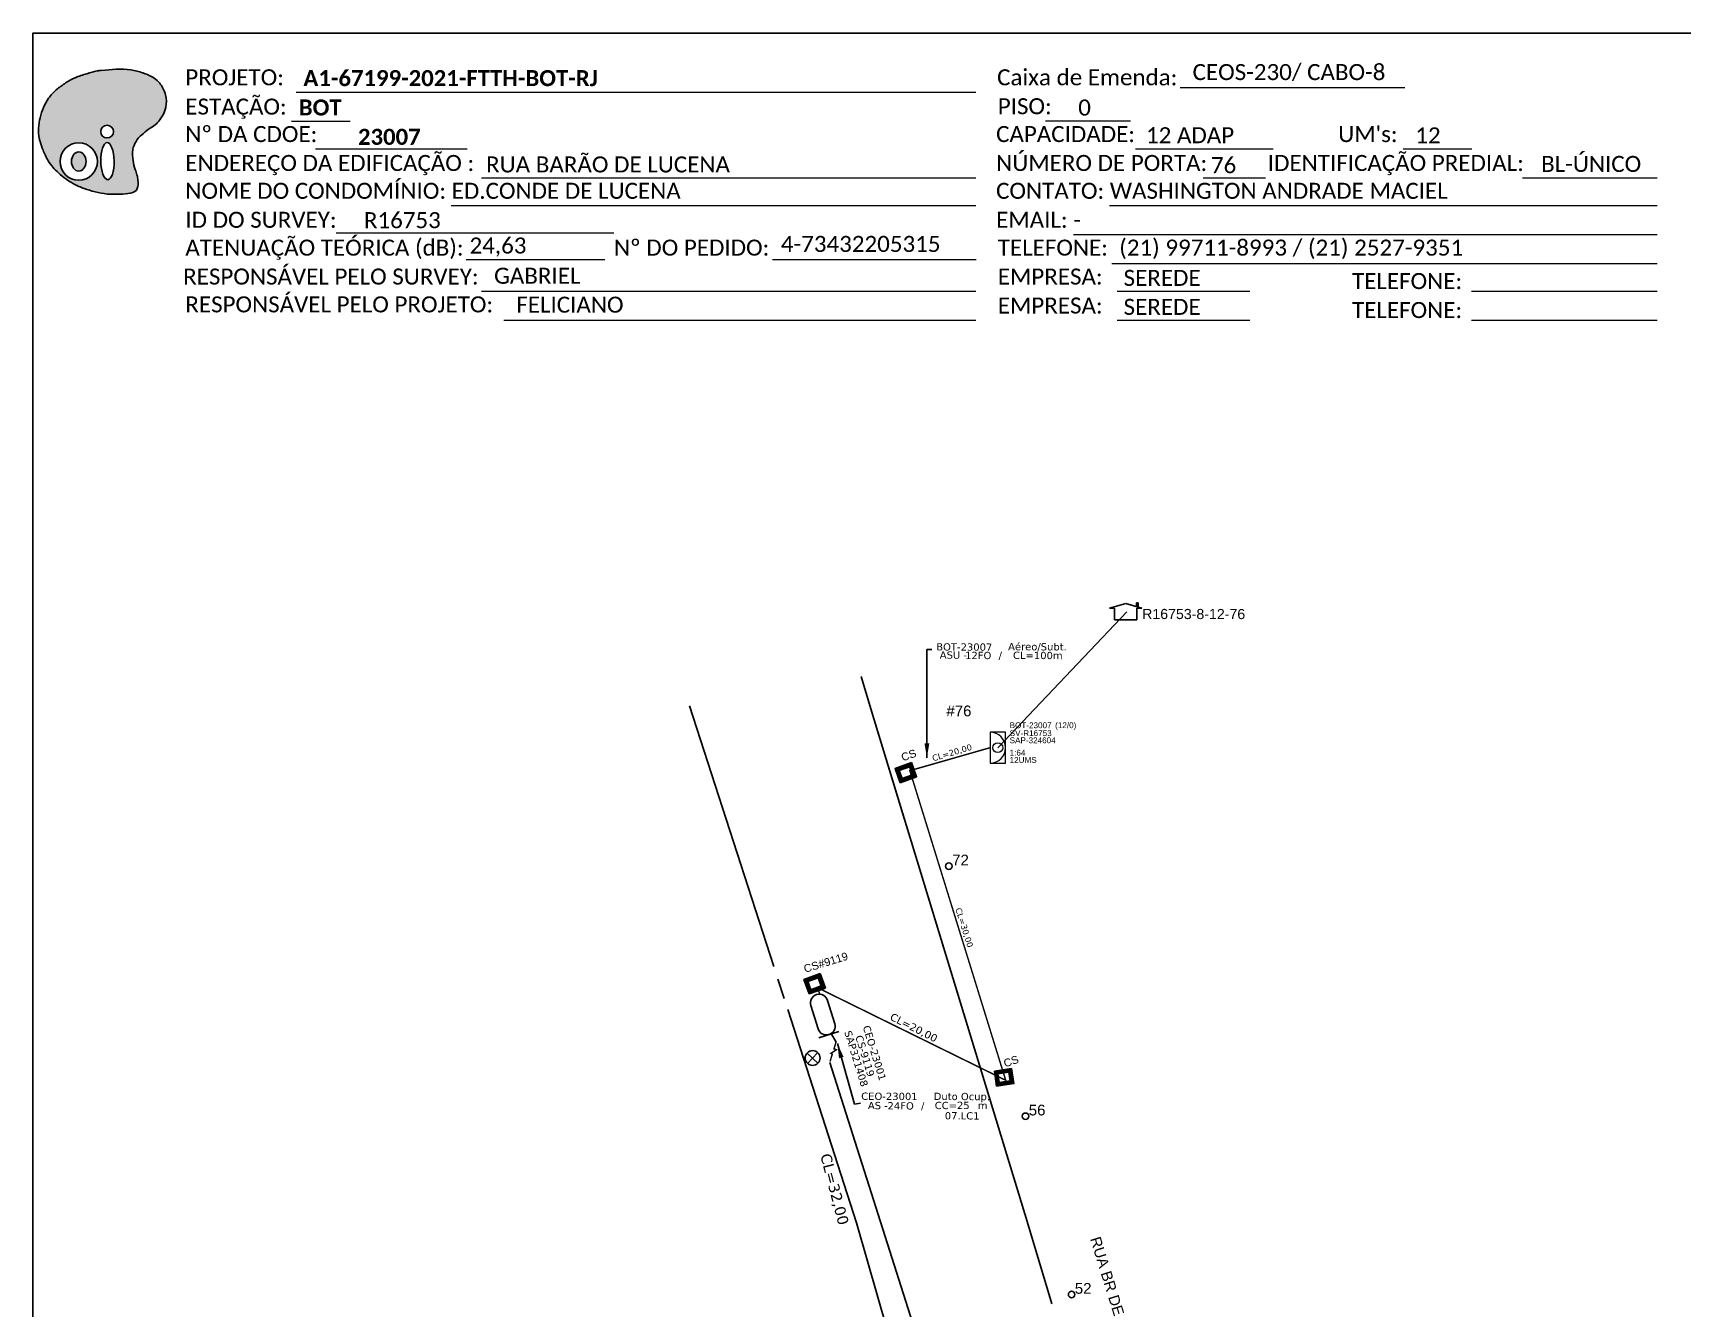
# Model space of a CAD drawing. Header units: metres. Extents: x -553 to 288, y 1114 to 1708.
# Drawn here: x -553 to -325.9, y 1532.9 to 1708.4 of the extents above; entities that cross this region are included whole.
import ezdxf
from ezdxf.enums import TextEntityAlignment as Align

# ---------------------------------------------------------------- set-up
doc = ezdxf.new("R2010")
doc.units = ezdxf.units.M
for name, color, linetype in [('10.1-Caixas Subterrâneas', 5, 'Continuous'), ('20.5-CEO', 1, 'Continuous'), ('Ancoragem Fachada', 7, 'Continuous'), ('CAP a instalar', 1, 'Continuous'), ('celulas gpon', 7, 'Continuous'), ('label_cabos', 7, 'Continuous'), ('locais', 7, 'Continuous'), ('NUMERAÇÃO', 7, 'Continuous'), ('Numeração Texto', 34, 'Continuous'), ('QUADRA', 7, 'Continuous'), ('Subida Lateral', 5, 'Continuous'), ('surveys', 7, 'Continuous'), ('surveys legendas', 7, 'Continuous'), ("UM's", 1, 'Continuous')]:
    doc.layers.add(name, color=color, linetype=linetype)
for name, color, linetype, lineweight in [("20.0-LEGENDA DOS CDO'S", 1, 'Continuous', 0), ('20.1-CDO_INTERIOR', 1, 'Continuous', 0), ('Segmento Logradouro Texto', 238, 'Continuous', 0)]:
    doc.layers.add(name, color=color, linetype=linetype, lineweight=lineweight)
doc.styles.add('ARIAL', font='arial.ttf')
doc.styles.add('DIGICADE', font='arial.ttf')
doc.styles.add('siredit', font='verdana.ttf')
doc.styles.add('WMF-Calibri0', font='calibri.ttf')
doc.styles.add('WMF-Calibri1', font='calibrib.ttf')
doc.linetypes.add('FENCELINE1', pattern='A,0.25,-0.1,[133,ltypeshp.shx,S=0.1,R=0,X=-0.1,Y=0],-0.1,1', length=1.45)
doc.dimstyles.new('CC', dxfattribs={"dimtxt": 1, "dimasz": 2, "dimexe": 0.18, "dimexo": 0.0625, "dimgap": 0.09, "dimtad": 0, "dimdec": 0, "dimrnd": 1, "dimzin": 0, "dimdsep": 46, "dimtxsty": 'siredit', "dimblk": 'NONE', "dimcen": 0, "dimse1": 1, "dimse2": 1, "dimsd1": 1, "dimsd2": 1, "dimclrt": 7, "dimadec": 0, "dimazin": 0, "dimtfac": 1, "dimtdec": 0, "dimtofl": 0, "dimtmove": 0, "dimatfit": 3, "dimfxl": 0, "dimtolj": 1, "dimtzin": 0, "dimarcsym": 0})

# ---------------------------------------------------------------- blocks, each defined once
blk = doc.blocks.new('OI')
h = blk.add_hatch(color=40)
edge = h.paths.add_edge_path()
edge.add_spline(control_points=[(4.35, -0.67), (3.92, -0.99), (3.26, -1.5), (2.81, -2.59), (2.9, -3.5), (3.06, -4.27), (3.31, -4.85), (3.37, -5.39), (3.4, -5.88), (3.2, -6.4), (2.54, -6.61), (1.65, -6.63), (0.55, -6.67), (-0.56, -6.42), (-1.61, -6.14), (-2.77, -5.61), (-3.92, -4.77), (-4.89, -3.7), (-5.34, -2.65), (-5.6, -1.94), (-5.85, -0.96), (-5.71, 0.47), (-5.1, 2.02), (-4.14, 3.02), (-3.3, 3.61), (-2.37, 4.16), (-1.36, 4.44), (-0.56, 4.7), (0.79, 4.85), (2.24, 4.97), (3.79, 4.57), (4.67, 4.21), (5.44, 3.65), (5.76, 2.99), (6.03, 2.21), (6.01, 1.46), (5.72, 0.64), (5.31, 0.08), (4.88, -0.38), (4.51, -0.55), (4.35, -0.67)], knot_values=[0, 0, 0, 0, 1.60434, 2.417191, 3.427595, 4.282808, 4.776746, 5.304182, 5.888771, 6.258406, 6.858137, 7.79129, 8.986195, 10.124242, 11.187857, 12.242908, 13.953784, 15.414161, 16.515391, 17.349188, 17.675853, 19.552021, 21.515531, 22.568638, 23.63245, 24.621084, 25.782718, 26.745347, 27.142653, 29.870543, 31.004649, 31.921532, 32.709589, 33.801391, 34.042471, 35.192333, 35.971461, 36.628871, 37.254359, 37.836911, 37.836911, 37.836911, 37.836911], degree=3, periodic=0)
h.paths.add_polyline_path([(1.13, -0.87, -1), (-0.04, -0.87, -1)], flags=16)
edge = h.paths.add_edge_path(flags=16)
edge.add_ellipse((0.56, -3.59), major_axis=(-0.02, 1.71), ratio=0.361305, start_angle=0, end_angle=360)
h.paths.add_polyline_path([(-0.36, -3.62, -1), (-3.8, -3.62, -1)], flags=16)
edge = h.paths.add_edge_path(flags=0)
edge.add_ellipse((-2.08, -3.62), major_axis=(0, 0.885), ratio=0.758294, start_angle=0, end_angle=360)
at = {"color": 40}
for centre, radius in [((0.54, -0.87), 0.587), ((-2.08, -3.62), 1.72)]:
    blk.add_circle(centre, radius, dxfattribs=at)
blk.add_ellipse((-2.08, -3.62), major_axis=(0, 0.885), ratio=0.758294, start_param=-3.141592653589792, end_param=3.141592653589792, dxfattribs=at)
blk.add_ellipse((0.56, -3.59), major_axis=(-0.02, 1.71), ratio=0.361305, dxfattribs=at)
at = {"color": 40, "start_tangent": (-0.800898, -0.598801), "end_tangent": (-0.800898, -0.598801)}
blk.add_spline([(4.35, -0.67), (3.2, -1.78), (2.9, -2.54), (2.92, -3.55), (3.12, -4.38), (3.28, -4.85), (3.37, -5.37), (3.35, -5.95), (3.2, -6.29), (2.66, -6.55), (1.73, -6.63), (0.54, -6.62), (-0.58, -6.41), (-1.6, -6.11), (-2.56, -5.67), (-3.95, -4.67), (-4.89, -3.56), (-5.37, -2.56), (-5.64, -1.78), (-5.72, -1.46), (-5.63, 0.42), (-4.84, 2.22), (-4.13, 2.99), (-3.27, 3.62), (-2.4, 4.09), (-1.3, 4.47), (-0.37, 4.72), (0.02, 4.77), (2.75, 4.8), (3.85, 4.53), (4.69, 4.16), (5.31, 3.68), (5.85, 2.73), (5.93, 2.5), (5.94, 1.35), (5.67, 0.62), (5.29, 0.08), (4.84, -0.36), (4.35, -0.67)], degree=3, dxfattribs=at)
blk = doc.blocks.new('POLE_POLE')
at = {"color": 1}
for p, q in [((-0.0000033, 0.0000125), (0.0000083, 0.0000017)), ((0.0000079, 0.0000128), (-0.0000029, 0.0000013))]:
    blk.add_line(p, q, dxfattribs=at)
blk.add_circle((0.0000026, 0.0000072), 0.00000805, dxfattribs=at)
blk = doc.blocks.new('*X12')
at = {"color": 0, "linetype": 'Continuous'}
for p, q in [((-1.25, 0.34099), (-0.49099, 1.1)), ((-1.25, 0.517767), (-0.667767, 1.1)), ((-1.25, 0.694544), (-0.844544, 1.1)), ((-1.25, 0.87132), (-1.02132, 1.1)), ((-1.25, 1.048097), (-1.198097, 1.1)), ((-1.25, 0.164214), (-0.8035, 0.610714)), ((-1.25, -0.012563), (-0.8035, 0.433937)), ((-1.25, -0.18934), (-0.8035, 0.25716)), ((-1.25, -0.366117), (-0.8035, 0.080383)), ((-0.789214, 0.625), (-0.314214, 1.1)), ((-0.612437, 0.625), (-0.137437, 1.1)), ((-0.43566, 0.625), (0.03934, 1.1)), ((-0.258883, 0.625), (0.216117, 1.1)), ((-0.082107, 0.625), (0.392893, 1.1)), ((0.09467, 0.625), (0.56967, 1.1)), ((0.271447, 0.625), (0.746447, 1.1)), ((0.448223, 0.625), (0.923223, 1.1)), ((0.625, 0.625), (1.1, 1.1)), ((0.801777, 0.625), (1.25, 1.073223)), ((0.8035, 0.449947), (1.25, 0.896447)), ((0.8035, 0.27317), (1.25, 0.71967)), ((0.8035, 0.096393), (1.25, 0.542893)), ((0.8035, -0.080383), (1.25, 0.366117)), ((0.8035, -0.25716), (1.25, 0.18934)), ((0.8035, -0.433937), (1.25, 0.012563)), ((-1.25, -0.542893), (-0.8035, -0.096393)), ((-1.25, -0.71967), (-0.8035, -0.27317)), ((-1.25, -0.896447), (-0.8035, -0.449947)), ((-1.25, -1.073223), (-0.801777, -0.625)), ((-1.1, -1.1), (-0.625, -0.625)), ((-0.923223, -1.1), (-0.448223, -0.625)), ((-0.746447, -1.1), (-0.271447, -0.625)), ((-0.56967, -1.1), (-0.09467, -0.625)), ((-0.392893, -1.1), (0.082107, -0.625)), ((-0.216117, -1.1), (0.258883, -0.625)), ((-0.03934, -1.1), (0.43566, -0.625)), ((0.137437, -1.1), (0.612437, -0.625)), ((0.314214, -1.1), (0.789214, -0.625)), ((0.49099, -1.1), (1.25, -0.34099)), ((0.667767, -1.1), (1.25, -0.517767)), ((0.8035, -0.610714), (1.25, -0.164214)), ((0.844544, -1.1), (1.25, -0.694544)), ((1.02132, -1.1), (1.25, -0.87132)), ((1.198097, -1.1), (1.25, -1.048097))]:
    blk.add_line(p, q, dxfattribs=at)
blk = doc.blocks.new('MANHOLE_MQ')
at = {"color": 0, "linetype": 'Continuous'}
for p, q in [((0.0000062, 0.0000057), (-0.0000063, 0.0000057)), ((-0.0000063, 0.0000057), (-0.0000063, -0.0000053)), ((-0.000004, 0.0000033), (0.000004, 0.0000033)), ((-0.000004, -0.0000029), (-0.000004, 0.0000033)), ((0.000004, 0.0000033), (0.000004, -0.0000029)), ((0.0000062, -0.0000053), (0.0000062, 0.0000057)), ((-0.0000063, -0.0000053), (0.0000062, -0.0000053)), ((0.000004, -0.0000029), (-0.000004, -0.0000029)), ((0.000004, -0.0000029), (0.000004, -0.0000029))]:
    blk.add_line(p, q, dxfattribs=at)
at = {"color": 0, "linetype": 'Continuous', "xscale": 5e-06, "yscale": 5e-06, "zscale": 1e-05}
blk.add_blockref('*X12', (0, 0.0000002), dxfattribs=at)
blk = doc.blocks.new('LEGENDA DOS CABOS')
at = {"layer": 'label_cabos', "color": 0, "style": 'siredit'}
for tag, p in [('TIPO_CABO', (2.74, 0.52)), ('ID', (4.24, 1.63)), ('CABO', (6.16, 0.47)), ('/', (9.19, 0.47)), ('METROS', (14.36, 0.47)), ('XX', (14.31, 1.67))]:
    blk.add_attdef(tag, text='', height=1, rotation=359.69, dxfattribs=at).set_placement(p, align=Align.MIDDLE_CENTER)
blk = doc.blocks.new('_None')
blk = doc.blocks.new('Inst CB DT OCUP CFOA-SM-AS-80-TS-24')
at = {"layer": 'label_cabos', "color": 0, "style": 'siredit'}
for tag, flags, p in [('ID_ATIVIDADE', 3, (1.31, 2.67)), ('FATOR', 1, (11.56, 2.55))]:
    blk.add_attdef(tag, text='', height=1, rotation=359.69, dxfattribs=dict(at, flags=flags)).set_placement(p, align=Align.MIDDLE_CENTER)
for tag, p in [('TIPO_CABO', (1.76, 0)), ('DESTINO_CABO', (3.13, 1.26)), ('CABO', (4.69, -0.05)), ('/', (7.71, -0.05)), ('LANCE', (10.91, 0)), ('TIPO_CABO', (13.11, 1.24)), ('UND', (15.96, 0)), ('FID', (13.15, -1.41))]:
    blk.add_attdef(tag, text='', height=1, rotation=359.69, dxfattribs=at).set_placement(p, align=Align.MIDDLE_CENTER)
blk.add_attdef('QTDE', (12.43, -0.47), '', height=1, rotation=359.69, dxfattribs=at)
blk = doc.blocks.new('SURVEY_SURVEY')
for p, q in [((0.0000084, 0.0000132), (0.0000098, 0.0000132)), ((0.0000084, 0.0000103), (0.0000084, 0.0000132)), ((0.0000098, 0.0000132), (0.0000098, 0.0000099)), ((0, 0.0000127), (-0.0000126, 0.000009)), ((-0.0000126, 0.000009), (-0.0000086, 0.000009)), ((-0.0000086, 0), (-0.0000086, 0.000009)), ((0.0000086, 0), (-0.0000086, 0)), ((0, 0.0000127), (0.0000126, 0.000009)), ((0.0000126, 0.000009), (0.0000086, 0.000009)), ((0.0000086, 0.000009), (0.0000086, 0))]:
    blk.add_line(p, q)

msp = doc.modelspace()

# ---------------------------------------------------------------- linework, layer by layer
at = {"color": 7}
msp.add_lwpolyline([(-552.97, 1114.37), (288.03, 1114.37), (288.03, 1708.37), (-552.97, 1708.37)], close=True, dxfattribs=at)
at = {"lineweight": 0}
for points in [[(-395.13, 1700.86), (-364.2, 1700.86)], [(-516.75, 1700.25), (-423.24, 1700.25)], [(-517.38, 1696.22), (-509.32, 1696.22)], [(-413.65, 1696.27), (-401.98, 1696.27)], [(-401.28, 1692.44), (-382.34, 1692.44)], [(-491.25, 1688.46), (-423.24, 1688.46)], [(-495.45, 1684.63), (-423.24, 1684.63)], [(-404.83, 1684.63), (-329.47, 1684.63)], [(-511.25, 1680.85), (-473.04, 1680.85)], [(-409.8, 1680.64), (-329.47, 1680.64)], [(-404.53, 1676.66), (-329.47, 1676.66)]]:
    msp.add_lwpolyline(points, dxfattribs=at)
at = {"color": 7, "lineweight": 0}
for points in [[(-514.11, 1692.44), (-493.22, 1692.44)], [(-364.43, 1692.44), (-354.99, 1692.44)], [(-391.95, 1688.46), (-383.4, 1688.46)], [(-348.01, 1688.46), (-329.51, 1688.46)], [(-493.36, 1677.2), (-474.27, 1677.2)], [(-451.23, 1677.2), (-423.21, 1677.2)], [(-491.25, 1672.83), (-423.24, 1672.83)], [(-403.78, 1672.83), (-385.56, 1672.83)], [(-355.04, 1672.83), (-329.47, 1672.83)], [(-488.19, 1668.84), (-423.24, 1668.84)], [(-403.78, 1668.84), (-385.56, 1668.84)], [(-355.04, 1668.84), (-329.47, 1668.84)]]:
    msp.add_lwpolyline(points, dxfattribs=at)
at = {"color": 4}
msp.add_lwpolyline([(-420.22, 1610.01), (-402.48, 1628.73)], dxfattribs=at)
at = {"color": 3}
msp.add_lwpolyline([(-439.03, 1619.79), (-437.57, 1614.88), (-416.18, 1544.81)], dxfattribs=at)
at = {"layer": '20.1-CDO_INTERIOR', "color": 1, "lineweight": 18}
msp.add_lwpolyline([(-419.16, 1607.89), (-419.15, 1612.14), (-421.28, 1612.14), (-421.28, 1607.89)], close=True, dxfattribs=at)
msp.add_circle((-420.22, 1610.01), 0.68, dxfattribs=at)
msp.add_arc((-421.28, 1610.01), 2.13, 269.9724, 89.9724, dxfattribs=at)
at = {"layer": '20.5-CEO', "color": 5}
for p, q in [((-444.95, 1571.32), (-445.93, 1574.52)), ((-443.65, 1575.23), (-442.66, 1572.02))]:
    msp.add_line(p, q, dxfattribs=at)
msp.add_lwpolyline([(-444.83, 1570.1), (-442.07, 1570.95)], dxfattribs=at)
for centre, start, end in [((-444.79, 1574.88), 17.1027, 197.1027), ((-443.8, 1571.67), 197.1027, 17.1027)]:
    msp.add_arc(centre, 1.2, start, end, dxfattribs=at)
at = {"layer": 'CAP a instalar', "color": 7, "linetype": 'FENCELINE1', "ltscale": 5}
for p, q in [((-442.48, 1569.48), (-443.16, 1570.66)), ((-430.8, 1527.31), (-443.32, 1566.7))]:
    msp.add_line(p, q, dxfattribs=at)
at = {"layer": 'CAP a instalar', "color": 1, "ltscale": 5, "const_width": 0.2}
for points in [[(-445, 1576.97), (-419.13, 1564.24), (-432.32, 1606.85), (-421.28, 1610.01)], [(-445, 1576.97), (-444.7, 1576.07)]]:
    msp.add_lwpolyline(points, dxfattribs=at)
at = {"layer": 'NUMERAÇÃO'}
for centre in [(-426.95, 1593.7), (-416.4, 1559.29), (-410.06, 1534.76)]:
    msp.add_circle(centre, 0.444, dxfattribs=at)
at = {"layer": 'Numeração Texto'}
for centre in [(-426.95, 1593.7), (-416.4, 1559.29), (-410.06, 1534.76)]:
    msp.add_circle(centre, 0.444, dxfattribs=at)
at = {"layer": 'QUADRA', "color": 3}
for points in [[(-439.03, 1619.79), (-437.57, 1614.88), (-433.07, 1600.14)], [(-451.04, 1579.91), (-462.63, 1615.79)], [(-431.47, 1594.89), (-416.18, 1544.81), (-412.8, 1533.46)], [(-449.62, 1575.51), (-450.48, 1578.16)], [(-435.3, 1529.44), (-439.65, 1544.64), (-449.13, 1573.98)]]:
    msp.add_lwpolyline(points, dxfattribs=at)
at = {"layer": 'Subida Lateral', "color": 5, "const_width": 0.2}
msp.add_lwpolyline([(-442.48, 1569.48), (-442.76, 1568.57), (-442.42, 1568.44), (-443.18, 1567.95), (-442.99, 1567.84), (-443.3, 1566.82)], dxfattribs=at)
at = {"layer": "UM's", "lineweight": 0}
msp.add_lwpolyline([(-427.26, 1593.38), (-427.19, 1593.43)], dxfattribs=at)

# ---------------------------------------------------------------- block references
at = {"color": 7, "xscale": 1.494060215586407, "yscale": 1.494060215586409, "zscale": 1.494060215586409, "rotation": 0.153289602394906}
msp.add_blockref('OI', (-543.58, 1696.1), dxfattribs=at)
at = {"layer": '10.1-Caixas Subterrâneas', "color": 30, "xscale": 191272.8518553553, "yscale": 191272.8518553555, "zscale": 191272.8518553554}
for p, rotation in [((-432.89, 1606.61), 199.9129211498814), ((-445.45, 1577.55), 199.9129211498815), ((-419.36, 1564.68), 188.420371548128)]:
    msp.add_blockref('MANHOLE_MQ', p, dxfattribs=dict(at, rotation=rotation))
at = {"layer": 'label_cabos', "color": 0, "lineweight": 0}
msp.add_blockref('LEGENDA DOS CABOS', (-429.07, 1622.24), dxfattribs=at).add_auto_attribs({'ID': 'BOT-23007', 'CABO': '12FO', 'METROS': 'CL=100m', 'XX': 'Aéreo/Subt.', '/': '/', 'TIPO_CABO': 'ASU -'})
ref = msp.add_blockref('Inst CB DT OCUP CFOA-SM-AS-80-TS-24', (-438.26, 1560.77), dxfattribs=at)
ref.add_attrib('DESTINO_CABO', 'CEO-23001', dxfattribs={"color": 0, "height": 1, "rotation": 359.69, "style": 'siredit'}).set_placement((-435.13, 1562.03), align=Align.MIDDLE_CENTER)
ref.add_attrib('CABO', '24FO', dxfattribs={"color": 0, "height": 1, "rotation": 359.69, "style": 'siredit'}).set_placement((-433.58, 1560.72), align=Align.MIDDLE_CENTER)
ref.add_attrib('TIPO_CABO', 'Duto Ocup.', dxfattribs={"color": 0, "height": 1, "rotation": 359.69, "style": 'siredit'}).set_placement((-425.16, 1562.01), align=Align.MIDDLE_CENTER)
ref.add_attrib('/', '/', dxfattribs={"color": 0, "height": 1, "rotation": 359.69, "style": 'siredit'}).set_placement((-430.55, 1560.72), align=Align.MIDDLE_CENTER)
ref.add_attrib('TIPO_CABO', 'AS - ', dxfattribs={"color": 0, "height": 1, "rotation": 359.69, "style": 'siredit'}).set_placement((-436.5, 1560.76), align=Align.MIDDLE_CENTER)
ref.add_attrib('FID', '07.LC1', dxfattribs={"color": 0, "height": 1, "rotation": 359.69, "style": 'siredit'}).set_placement((-425.12, 1559.35), align=Align.MIDDLE_CENTER)
ref.add_attrib('LANCE', 'CC=', dxfattribs={"color": 0, "height": 1, "rotation": 359.69, "style": 'siredit'}).set_placement((-427.36, 1560.77), align=Align.MIDDLE_CENTER)
ref.add_attrib('QTDE', '25', (-425.84, 1560.29), dxfattribs={"color": 0, "height": 1, "rotation": 359.69, "style": 'siredit'})
ref.add_attrib('UND', 'm', dxfattribs={"color": 0, "height": 1, "rotation": 359.69, "style": 'siredit'}).set_placement((-422.3, 1560.77), align=Align.MIDDLE_CENTER)
at = {"layer": 'locais', "color": 10, "xscale": 127400, "yscale": 127400, "zscale": 127400}
msp.add_blockref('POLE_POLE', (-446.03, 1566.39), dxfattribs=at)
at = {"layer": 'surveys', "color": 255, "ltscale": 3.5, "xscale": 176823.1311518074, "yscale": 176823.1311518074, "zscale": 176823.1311518074}
msp.add_blockref('SURVEY_SURVEY', (-402.62, 1627.61), dxfattribs=at)

# ---------------------------------------------------------------- texts
at = {"lineweight": 0, "style": 'WMF-Calibri0'}
for s, height, p in [('PROJETO:', 2.206, (-532.01, 1701.17)), ('Caixa de Emenda:', 2.2064, (-420.31, 1701.17)), ('ESTAÇÃO:', 2.206, (-532.01, 1697.14)), ('PISO:', 2.206, (-420.22, 1697.19)), ('CAPACIDADE:', 2.2064, (-420.45, 1693.36)), ('ENDEREÇO DA EDIFICAÇÃO :', 2.2064, (-532.01, 1689.38)), ('NOME DO CONDOMÍNIO: ED.CONDE DE LUCENA', 2.2064, (-532.01, 1685.55)), ('CONTATO: WASHINGTON ANDRADE MACIEL', 2.2064, (-420.45, 1685.55)), ('ID DO SURVEY:', 2.2064, (-532.01, 1681.56)), ('R16753', 2.206, (-507.44, 1681.51)), ('EMAIL: -', 2.206, (-420.45, 1681.56)), ('ATENUAÇÃO TEÓRICA (dB):', 2.2064, (-532.01, 1677.73)), ('24,63', 2.206, (-492.9, 1678.02)), ('TELEFONE:  (21) 99711-8993 / (21) 2527-9351', 2.2064, (-420.22, 1677.73))]:
    msp.add_text(s, height=height, dxfattribs=at).set_placement(p)
for s, height, style, p in [('A1-67199-2021-FTTH-BOT-RJ', 2.2064, 'WMF-Calibri1', (-515.77, 1701.06)), ('CEOS-230/ CABO-8', 2.2064, 'WMF-Calibri0', (-393.41, 1701.89)), ('BOT', 2.206, 'WMF-Calibri1', (-516.4, 1697.02)), ('0', 2.21, 'WMF-Calibri0', (-409.15, 1697.01)), ('12 ADAP', 2.206, 'WMF-Calibri0', (-399.83, 1693.2)), ('RUA BARÃO DE LUCENA', 2.2064, 'WMF-Calibri0', (-490.63, 1689.18))]:
    msp.add_text(s, height=height, dxfattribs=dict(style=style)).set_placement(p)
at = {"color": 7, "lineweight": 0, "style": 'WMF-Calibri0'}
for s, height, p in [('Nº DA CDOE:', 2.2064, (-532.01, 1693.36)), ("UM's:", 2.206, (-373.38, 1693.36)), ('NÚMERO DE PORTA:', 2.2064, (-420.45, 1689.38)), ('IDENTIFICAÇÃO PREDIAL:', 2.2064, (-383.07, 1689.38)), ('Nº DO PEDIDO:', 2.2064, (-473.03, 1677.73)), ('RESPONSÁVEL PELO SURVEY:', 2.2064, (-532.31, 1673.75)), ('GABRIEL', 2.206, (-489.53, 1673.86)), ('EMPRESA:', 2.206, (-420.22, 1673.75)), ('TELEFONE:', 2.206, (-371.48, 1673.13)), ('RESPONSÁVEL PELO PROJETO:', 2.2064, (-532.01, 1669.92)), ('FELICIANO', 2.206, (-486.47, 1669.88)), ('EMPRESA:', 2.206, (-420.22, 1669.76)), ('TELEFONE:', 2.206, (-371.48, 1669.14))]:
    msp.add_text(s, height=height, dxfattribs=at).set_placement(p)
at = {"color": 7, "style": 'WMF-Calibri1'}
msp.add_text('23007', height=2.206, dxfattribs=at).set_placement((-503.94, 1692.98), align=Align.CENTER)
at = {"color": 7, "style": 'WMF-Calibri0'}
for s, height, p in [('12', 2.206, (-362.77, 1693.18)), ('76', 2.206, (-390.89, 1689.08)), ('BL-ÚNICO', 2.206, (-345.46, 1689.25)), ('4-73432205315', 2.2064, (-450.07, 1678.24)), ('SEREDE', 2.206, (-402.91, 1673.57)), ('SEREDE', 2.206, (-402.91, 1669.58))]:
    msp.add_text(s, height=height, dxfattribs=at).set_placement(p)
at = {"layer": '10.1-Caixas Subterrâneas', "color": 30, "style": 'ARIAL'}
for s, rotation, p in [('CS', 19.7865, (-433.28, 1608.12)), ('CS#9119', 17.1653, (-446.72, 1579.02)), ('CS', 19.7865, (-419.19, 1565.99))]:
    msp.add_text(s, height=1.078, rotation=rotation, dxfattribs=at).set_placement(p)
at = {"layer": "20.0-LEGENDA DOS CDO'S", "color": 1, "style": 'ARIAL'}
for tag, p, s in [('SV-R16753', (-418.58, 1611.61), 'SV-XXXXXX'), ('BOT-23007', (-418.59, 1612.7), 'CDOIXXX'), ('SAP-324604', (-418.59, 1610.63), 'SAP'), ('1:64', (-418.59, 1608.93), '1:64'), ('12UMS', (-418.59, 1607.92), 'UMs')]:
    msp.add_attdef(tag, p, s, height=0.8, rotation=359.9724, dxfattribs=at)
msp.add_attdef('(12/0)', text='(XX/YY)', height=0.8, rotation=359.9724, dxfattribs=at).set_placement((-410.87, 1612.7), align=Align.CENTER)
at = {"layer": '20.5-CEO', "color": 5, "style": 'siredit'}
for tag, text, height, p in [('CEO-23001', 'CEO-XXX', 1.01, (-436.69, 1568.15)), ('SAP321408', 'SAP 321408', 1.014, (-439.21, 1567.37)), ('CS-9119', 'CS-XXX', 1.014, (-438, 1567.74))]:
    msp.add_attdef(tag, text=text, height=height, rotation=287.1027, dxfattribs=at).set_placement(p, align=Align.TOP_CENTER)
at = {"layer": 'celulas gpon', "style": 'siredit'}
for s, height, rotation, p in [('CL=20,00', 0.833, 16.5536, (-429.11, 1608.13)), ('CL=30,00', 0.833, 287.5721, (-426.07, 1587.83)), ('CL=20,00', 1.041, 333.1282, (-435.16, 1572.63)), ('CL=32,00', 1.484, 284.6222, (-444.66, 1553.94))]:
    msp.add_text(s, height=height, rotation=rotation, dxfattribs=at).set_placement(p)
at = {"layer": 'Numeração Texto', "linetype": 'Continuous', "char_height": 1.4806, "attachment_point": 1, "style": 'DIGICADE'}
for s, insert, width in [('\\o\\l\\fArial|b0|i0|c0|p34;\\T1.0000000000;\\W1.0000000000;#76', (-427.29, 1615.81), 2.7773), ('\\fArial|b0|i0|c0|p34;\\W1.0000000000;\\T1.0000000000;\\o\\l72', (-426.5, 1595.29), 2.7773), ('\\fArial|b0|i0|c0|p34;\\W1.0000000000;\\T1.0000000000;\\o\\l56', (-415.96, 1560.88), 2.7895), ('\\fArial|b0|i0|c0|p34;\\W1.0000000000;\\T1.0000000000;\\o\\l52', (-409.62, 1536.34), 2.7895)]:
    msp.add_mtext(s, dxfattribs=dict(at, insert=insert, width=width))
at = {"layer": 'Segmento Logradouro Texto', "color": 5, "linetype": 'Continuous', "insert": (-406.12, 1542.87), "char_height": 1.4806, "width": 20.6463, "attachment_point": 1, "rotation": 287.2228, "style": 'DIGICADE'}
msp.add_mtext('\\fArial|b0|i0|c0|p34;\\W1.0000000000;\\T1.0000000000;\\o\\lRUA BR DE LUCENA', dxfattribs=at)
at = {"layer": 'surveys legendas', "style": 'ARIAL'}
msp.add_text('R16753-8-12-76', height=1.394, rotation=359.9371, dxfattribs=at).set_placement((-400.36, 1627.72))

# ---------------------------------------------------------------- leaders
at = {"layer": 'Ancoragem Fachada'}
for points in [[(-429.97, 1608.61), (-429.97, 1623.52), (-429.3, 1623.52)], [(-442.29, 1569.29), (-439.95, 1560.96), (-439.13, 1561.09)]]:
    msp.add_leader(points, dimstyle='CC', dxfattribs=at)

doc.saveas('drawing.dxf')
